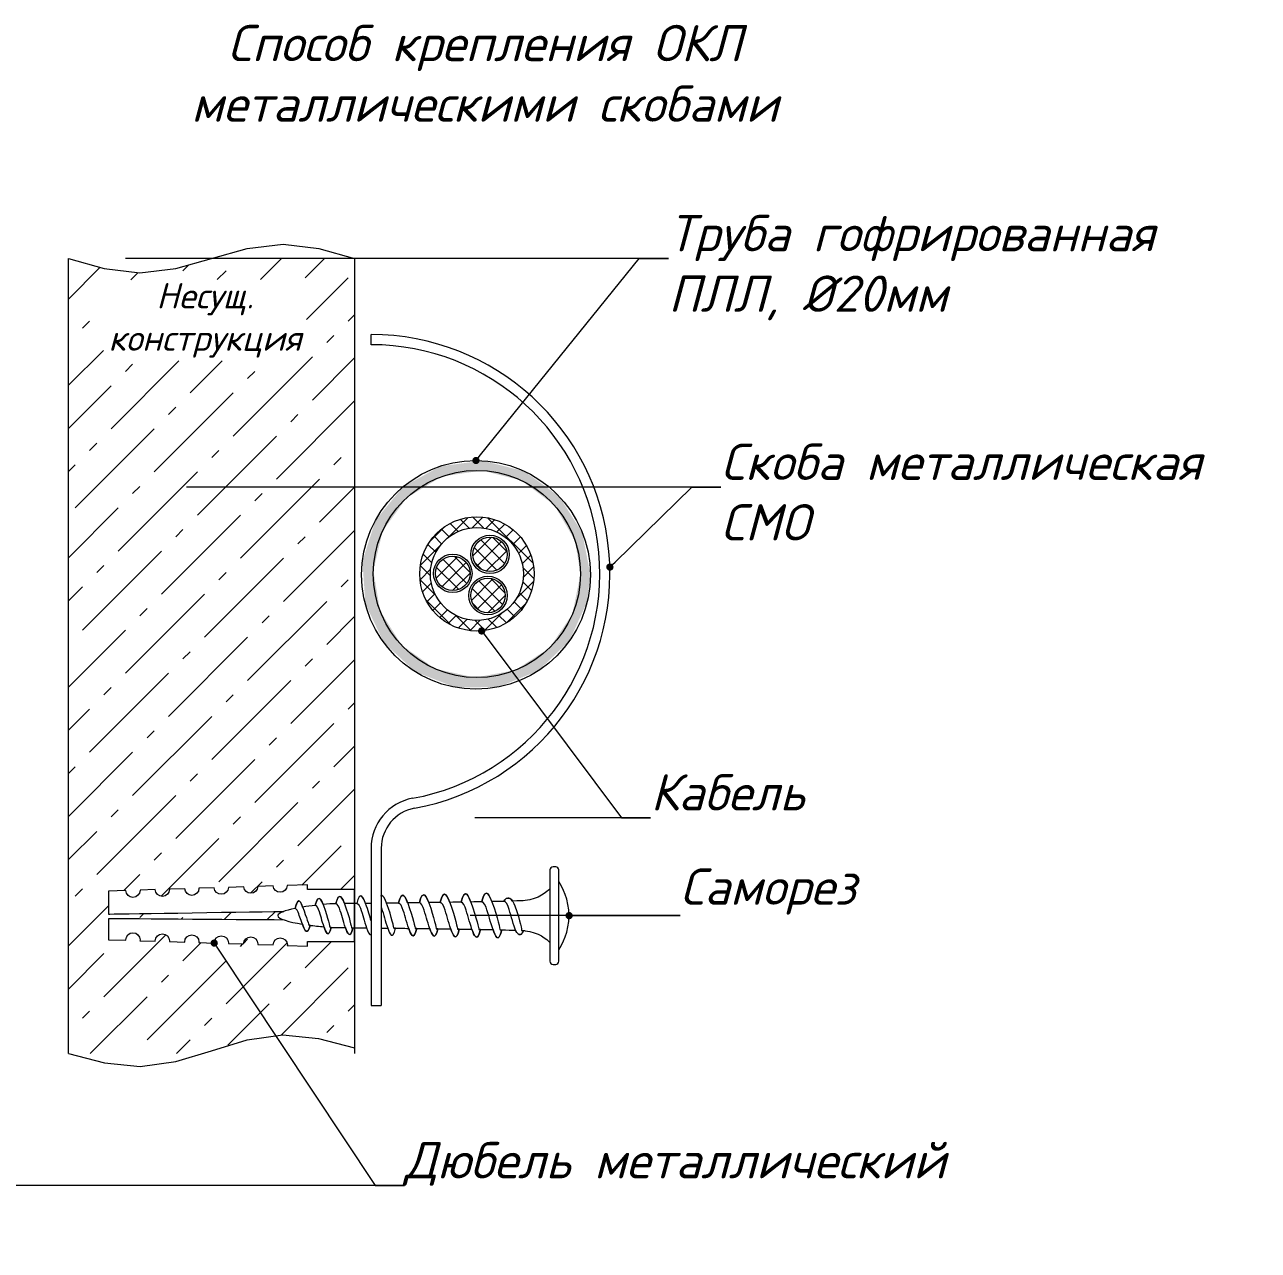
# Model space of a CAD drawing. Header units: millimetres. Extents: x -352922 to 707789, y -273589 to 355472.
# Drawn here: x 543421 to 551916, y -159893 to -151452 of the extents above; entities that cross this region are included whole.
import ezdxf
from ezdxf import colors
from ezdxf.entities.mleader import LeaderData, LeaderLine
from ezdxf.math import Vec2, Vec3

# ---------------------------------------------------------------- set-up
doc = ezdxf.new("R2010")
doc.units = ezdxf.units.MM
doc.header["$LTSCALE"] = 0.5
doc.layers.get('0').update_dxf_attribs({"lineweight": 18})
doc.styles.add('ISOCPEUR', font='isocpeui.ttf', dxfattribs={"height": 250})

# ---------------------------------------------------------------- blocks, each defined once
blk = doc.blocks.new('_Dot')
at = {"color": 0, "linetype": 'ByBlock', "lineweight": -2}
blk.add_line((-0.5, 0), (-1, 0), dxfattribs=at)
at = {"color": 0, "linetype": 'ByBlock', "const_width": 0.5}
blk.add_lwpolyline([(-0.25, 0, 1), (0.25, 0, 1)], format="xyb", close=True, dxfattribs=at)

msp = doc.modelspace()

# ---------------------------------------------------------------- hatches: boundary and pattern name
at = {"transparency": 33554687}
h = msp.add_hatch(color=256, dxfattribs=at)
h.paths.add_polyline_path([(547316.58191, -155241.27323), (547261.07969, -154950.86747), (547102.39651, -154701.39674), (546862.90003, -154528.02592), (546576.34921, -154455.19304), (546283.13569, -154493.16447), (546024.59026, -154636.58784), (545837.15698, -154865.24646), (545747.25607, -155146.90907), (545767.55978, -155441.87306), (545895.20615, -155708.5609), (546112.2024, -155909.38079), (546387.96116, -156016.02556), (546683.61202, -156013.46277), (546957.48062, -155902.05367), (547170.96299, -155697.50226), (547293.96707, -155428.64171)])
h.paths.add_polyline_path([(547248.63131, -155235.08846), (547193.18082, -155510.83849), (547035.44978, -155743.71991), (546799.95936, -155897.52854), (546523.31932, -155948.35301), (546248.53665, -155888.29205), (546018.32956, -155726.68286), (545868.48648, -155488.64948), (545822.30228, -155211.19704), (545886.95686, -154937.45881), (546052.39888, -154709.99063), (546292.90843, -154564.15513), (546571.09544, -154522.62416), (546843.71246, -154591.85422), (547068.37792, -154761.08266), (547210.16493, -155004.00092)])

# ---------------------------------------------------------------- linework, layer by layer
at = {"color": 7, "lineweight": 18, "transparency": 33554687}
for p, q in [((544707.83497, -153062.52101), (544954.15198, -152992.85204)), ((544954.15198, -152992.85204), (545200.46898, -152963.9942)), ((545200.46898, -152963.9942), (545446.78598, -152992.85204)), ((545446.78598, -152992.85204), (545693.10299, -153062.52101)), ((543722.56696, -153062.52101), (543968.88396, -153132.18997)), ((544461.51797, -153132.18997), (544707.83497, -153062.52101)), ((543968.88396, -153132.18997), (544215.20097, -153161.04781)), ((544215.20097, -153161.04781), (544461.51797, -153132.18997)), ((544952.80139, -158443.26726), (545198.55896, -158409.63437)), ((545198.55896, -158409.63437), (545445.43539, -158433.71715)), ((544462.86856, -158592.15531), (544707.83497, -158517.71128)), ((544707.83497, -158517.71128), (544952.80139, -158443.26726)), ((545445.43539, -158433.71715), (545693.10299, -158498.61106)), ((543722.56696, -158536.81151), (543970.23455, -158601.70542)), ((543970.23455, -158601.70542), (544217.11099, -158625.7882)), ((544217.11099, -158625.7882), (544462.86856, -158592.15531))]:
    msp.add_line(p, q, dxfattribs=at)
at = {"transparency": 33554687}
for p, q in [((543722.56696, -158536.81151), (543722.56696, -153062.52101)), ((545044.25975, -153207.75734), (545189.49608, -153062.52101)), ((545352.76263, -153196.23931), (545486.48093, -153062.52101)), ((545693.10299, -153062.52101), (545693.10299, -158536.81151)), ((543722.56696, -153341.51074), (543938.86499, -153125.21271)), ((544152.66476, -153208.39778), (544200.1285, -153160.93405)), ((544511.30556, -153146.74183), (544547.25397, -153110.79342)), ((544747.2749, -153207.75734), (544808.29041, -153146.74183)), ((545362.94244, -153483.04435), (545649.74748, -153196.23931)), ((543818.34091, -153542.72163), (543867.83839, -153493.22416)), ((545649.74748, -153493.22416), (545693.10299, -153449.86865)), ((545806.62727, -153656.07671), (545806.62727, -153586.07671)), ((545501.25505, -153641.71658), (545550.75253, -153592.21911)), ((543722.56696, -153935.48043), (543962.94524, -153695.10216)), ((544857.78788, -154285.18375), (545402.2601, -153740.71153)), ((545402.2601, -154037.69638), (545693.10299, -153746.85349)), ((544016.33081, -154235.68628), (544483.62092, -153768.39617)), ((544115.32576, -153839.70648), (544164.82324, -153790.20901)), ((544560.80303, -153988.1989), (544780.60577, -153768.39617)), ((544956.78283, -153889.20395), (545006.2803, -153839.70648)), ((543722.56696, -154232.46528), (544016.33081, -153938.70143)), ((544313.31566, -154532.67113), (544857.78788, -153988.1989)), ((544412.31061, -154136.69133), (544461.80808, -154087.19385)), ((545154.77273, -154582.1686), (545693.10299, -154043.83834)), ((545253.76768, -154186.1888), (545303.26515, -154136.69133)), ((543768.84344, -154780.1585), (544313.31566, -154235.68628)), ((543867.83839, -154384.1787), (543917.33586, -154334.68123)), ((544610.30051, -154829.65597), (545154.77273, -154285.18375)), ((544709.29546, -154433.67618), (544758.79293, -154384.1787)), ((545550.75253, -154483.17365), (545600.25, -154433.67618)), ((543722.56696, -154529.45013), (543768.84344, -154483.17365)), ((544065.82829, -155077.14335), (544610.30051, -154532.67113)), ((544907.28536, -155126.64082), (545451.75758, -154582.1686)), ((544164.82324, -154681.16355), (544214.32071, -154631.66608)), ((545006.2803, -154730.66102), (545055.77778, -154681.16355)), ((545451.75758, -154879.15345), (545693.10299, -154637.80804)), ((543722.56696, -155123.41983), (544065.82829, -154780.1585)), ((544362.81313, -155374.1282), (544907.28536, -154829.65597)), ((546336.62078, -154984.23974), (546474.86102, -154845.9995)), ((546482.11115, -154919.55753), (546420.87483, -154858.3212)), ((546503.12567, -154916.7298), (546576.36617, -154843.4893)), ((546579.76996, -154918.22138), (546504.12079, -154842.57222)), ((546597.60735, -154921.24307), (546657.921, -154860.92942)), ((546922.08741, -155161.54389), (546608.81127, -154848.26775)), ((544461.80808, -154978.1484), (544511.30556, -154928.65092)), ((545204.2702, -155423.62567), (545693.10299, -154934.79289)), ((546212.96648, -155008.89909), (546309.07734, -154912.78823)), ((546343.50349, -154978.93977), (546290.90355, -154926.33983)), ((546405.96083, -154942.40215), (546350.78734, -154887.22867)), ((546672.03254, -154945.81283), (546726.78918, -154891.05619)), ((546733.17944, -154983.66088), (546785.64385, -154931.19646)), ((545303.26515, -155027.64587), (545352.76263, -154978.1484)), ((546252.29302, -155085.7192), (546198.17391, -155031.60009)), ((546292.36678, -155026.79801), (546240.07696, -154974.50818)), ((546507.09497, -155110.7504), (546635.82116, -154982.0242)), ((546537.12934, -155179.71098), (546704.78174, -155012.05857)), ((546725.90524, -155163.35162), (546562.26135, -154999.70773)), ((546742.46353, -155080.91496), (546644.69801, -154983.14944)), ((546783.11902, -155032.71625), (546835.49986, -154980.33541)), ((543818.34091, -155621.61557), (544362.81313, -155077.14335)), ((546146.17775, -155174.68277), (546284.41799, -155036.44253)), ((546224.88708, -155157.3082), (546165.99683, -155098.41796)), ((546255.10489, -155263.74553), (546402.24335, -155116.60706)), ((546487.78265, -155222.21388), (546377.81563, -155112.24686)), ((546672.68919, -155209.13052), (546516.48244, -155052.92377)), ((546599.66421, -155216.17106), (546741.24183, -155074.59344)), ((546821.9206, -155092.90961), (546876.39319, -155038.43703)), ((546847.71937, -155166.10579), (546907.40163, -155106.42354)), ((543917.33586, -155225.63577), (543966.83334, -155176.1383)), ((544659.79798, -155671.11304), (545204.2702, -155126.64082)), ((546143.66755, -155276.18792), (546216.90804, -155202.94742)), ((546215.5087, -155246.92477), (546145.79381, -155177.20988)), ((546409.97878, -155342.39991), (546257.6296, -155190.05072)), ((546294.62166, -155323.22371), (546461.72153, -155156.12384)), ((546466.14415, -155299.57033), (546300.45918, -155133.88535)), ((546569.69411, -155205.13039), (546520.48257, -155155.91885)), ((546927.78294, -155266.23437), (546852.13377, -155190.5852)), ((546854.3913, -155258.42882), (546926.04182, -155186.7783)), ((544758.79293, -155275.13325), (544808.29041, -155225.63577)), ((545600.25, -155324.63072), (545649.74748, -155275.13325)), ((546250.39577, -155380.8068), (546143.42816, -155273.83918)), ((546367.26417, -155349.57614), (546488.07397, -155228.76635)), ((546497.63404, -155417.19618), (546645.26673, -155269.56349)), ((546711.93565, -155446.36688), (546548.3276, -155282.75883)), ((546728.47407, -155363.91035), (546630.78413, -155266.22041)), ((546805.70509, -155406.10998), (546925.69586, -155286.11921)), ((546912.03395, -155349.48033), (546850.79763, -155288.24401)), ((543722.56696, -155420.40468), (543818.34091, -155324.63072)), ((544115.32576, -155918.60042), (544659.79798, -155374.1282)), ((546161.10766, -155357.74275), (546221.42132, -155297.4291)), ((546191.23443, -155426.61094), (546245.99108, -155371.85429)), ((546658.72363, -155492.1498), (546502.54468, -155335.97085)), ((546537.56961, -155476.25556), (546704.3261, -155309.49906)), ((546883.12649, -155419.56781), (546827.953, -155364.39433)), ((544956.78283, -155968.09789), (545501.25505, -155423.62567)), ((546356.52498, -155585.93096), (546184.4242, -155413.83017)), ((546231.37471, -155485.46561), (546283.83912, -155433.0012)), ((546555.71378, -155488.1349), (546506.55958, -155438.9807)), ((546610.82141, -155501.9987), (546730.06925, -155382.75086)), ((546738.43693, -155572.37309), (546872.55133, -155438.25868)), ((546844.01533, -155479.4516), (546791.41539, -155426.85167)), ((544214.32071, -155522.62062), (544263.81818, -155473.12314)), ((545055.77778, -155572.11809), (545105.27525, -155522.62062)), ((545501.25505, -155720.61052), (545693.10299, -155528.76258)), ((546280.51365, -155535.32161), (546332.89449, -155482.94077)), ((546338.61527, -155576.21494), (546393.08786, -155521.74235)), ((546496.51598, -155626.927), (546389.54836, -155519.95938)), ((546586.29745, -155625.51761), (546706.28822, -155505.52684)), ((546738.75507, -155572.18124), (546684.63596, -155518.06214)), ((546795.84697, -155530.2782), (546743.55715, -155477.98837)), ((543722.56696, -156014.37437), (544115.32576, -155621.61557)), ((546406.60179, -155607.22338), (546466.28404, -155547.54113)), ((546486.95654, -155625.86357), (546558.60706, -155554.21305)), ((546593.14527, -155624.56135), (546523.43039, -155554.84646)), ((546671.9372, -155604.35833), (546613.04696, -155545.46808)), ((544412.31061, -156215.58526), (544956.78283, -155671.11304)), ((544511.30556, -155819.60547), (544560.80303, -155770.10799)), ((545253.76768, -156265.08274), (545693.10299, -155825.74743)), ((545352.76263, -155869.10294), (545402.2601, -155819.60547)), ((543867.83839, -156463.07264), (544412.31061, -155918.60042)), ((544709.29546, -156512.57011), (545253.76768, -155968.09789)), ((543966.83334, -156067.09284), (544016.33081, -156017.59537)), ((544808.29041, -156116.59032), (544857.78788, -156067.09284)), ((545649.74748, -156166.08779), (545693.10299, -156122.73228)), ((543722.56696, -156311.35922), (543867.83839, -156166.08779)), ((544164.82324, -156760.05749), (544709.29546, -156215.58526)), ((545006.2803, -156809.55496), (545550.75253, -156265.08274)), ((544263.81818, -156364.07769), (544313.31566, -156314.58021)), ((545105.27525, -156413.57516), (545154.77273, -156364.07769)), ((543722.56696, -156905.32892), (544164.82324, -156463.07264)), ((545550.75253, -156562.06759), (545693.10299, -156419.71713)), ((543722.56696, -156608.34407), (543768.84344, -156562.06759)), ((544461.80808, -157057.04233), (545006.2803, -156512.57011)), ((544560.80303, -156661.06254), (544610.30051, -156611.56506)), ((545303.26515, -157106.53981), (545693.10299, -156716.70198)), ((545402.2601, -156710.56001), (545451.75758, -156661.06254)), ((543917.33586, -157304.52971), (544461.80808, -156760.05749)), ((544758.79293, -157354.02718), (545303.26515, -156809.55496)), ((544016.33081, -156908.54991), (544065.82829, -156859.05244)), ((544857.78788, -156958.04739), (544907.28536, -156908.54991)), ((543722.56696, -157202.31376), (543917.33586, -157007.54486)), ((544361.31179, -157454.52348), (544758.79293, -157057.04233)), ((544313.31566, -157205.53476), (544362.81313, -157156.03728)), ((545329.22751, -157377.5623), (545600.25, -157106.53981)), ((545806.62727, -157123.99113), (545806.62727, -158206.07671)), ((545876.62727, -157123.99113), (545876.62727, -157673.24302)), ((545154.77273, -157255.03223), (545204.2702, -157205.53476)), ((544103.50368, -157415.34674), (544214.32071, -157304.52971)), ((545600.25, -157403.52466), (545693.10299, -157310.67167)), ((543768.84344, -157453.02213), (543818.34091, -157403.52466)), ((544975.90803, -157433.89693), (545055.77778, -157354.02718)), ((543722.56696, -157796.28346), (543998.70224, -157520.14818)), ((544214.32071, -157601.51456), (544242.56348, -157573.27178)), ((544794.73983, -157615.06513), (544845.79106, -157564.01391)), ((545089.46262, -157617.32719), (545147.40484, -157559.38497)), ((544500.01705, -157612.80307), (544511.30556, -157601.51456)), ((543966.83334, -158145.98678), (544393.67654, -157719.14357)), ((544929.56221, -157777.2276), (544956.78283, -157750.00698)), ((545876.62727, -157673.24302), (545876.62727, -158206.07671)), ((544511.30556, -157898.4994), (544635.98507, -157773.81989)), ((544808.29041, -158195.48425), (545227.87469, -157775.89997)), ((544907.28536, -157799.50445), (544923.84852, -157782.9413)), ((545352.76263, -157947.99688), (545534.98138, -157765.77813)), ((543722.56696, -158093.26831), (543966.83334, -157849.00193)), ((544263.81818, -158442.97163), (544808.29041, -157898.4994)), ((544362.81313, -158046.99183), (544412.31061, -157997.49435)), ((545187.84476, -158409.8996), (545649.74748, -157947.99688)), ((545204.2702, -158096.4893), (545253.76768, -158046.99183)), ((543872.99346, -158536.81151), (544263.81818, -158145.98678)), ((543818.34091, -158294.4792), (543867.83839, -158244.98173)), ((544819.8901, -158480.8694), (545105.27525, -158195.48425)), ((545649.74748, -158244.98173), (545693.10299, -158201.62622)), ((545806.62727, -158206.07671), (545876.62727, -158206.07671)), ((544659.79798, -158343.97668), (544709.29546, -158294.4792)), ((545501.25505, -158393.47415), (545550.75253, -158343.97668)), ((544466.96315, -158536.81151), (544560.80303, -158442.97163))]:
    msp.add_line(p, q, dxfattribs=at)
at = {"transparency": 33554687, "const_width": 0.07}
msp.add_lwpolyline([(545362.94244, -153768.39617), (543962.94524, -153768.39617), (543962.94524, -153208.39778), (545362.94244, -153208.39778)], close=True, dxfattribs=at)
at = {"transparency": 33554687}
for centre, radius in [((546529.08191, -155241.27323), 787.5), ((546535.2667, -155235.08846), 713.36461), ((546535.2667, -155235.08846), 393.75), ((546535.2667, -155235.08846), 319.977), ((546625.36458, -155100.29996), 132.47325), ((546625.34187, -155100.2711), 118.71034), ((546369.41133, -155230.87533), 132.47325), ((546369.26367, -155230.76584), 118.82713), ((546611.38645, -155383.31171), 132.47325), ((546611.38251, -155383.31197), 118.68806)]:
    msp.add_circle(centre, radius, dxfattribs=at)
for centre, radius, start, end in [((545806.62727, -155231.07671), 1645, 280.475681714, 90), ((545806.62727, -155231.07671), 1575, 280.475681714, 90), ((546156.62727, -157123.99113), 350, 100.475681714, 180), ((546156.62727, -157123.99113), 280, 100.475681714, 180)]:
    msp.add_arc(centre, radius, start, end, dxfattribs=at)
for points, knots in [([(545876.62727, -157673.24302), (545890.98832, -157673.40556), (545905.68703, -157673.57485), (545920.68262, -157673.75088), (545920.74562, -157673.94776), (545920.80862, -157674.15251), (545920.8795, -157674.34938), (545932.61325, -157708.23551), (545954.06475, -157765.63638), (545974.44525, -157674.58563), (545974.44525, -157674.58563), (545963.76675, -157674.36513), (545963.76675, -157674.36513), (545963.751, -157674.29426), (545963.74312, -157674.23913), (545996.78662, -157674.63288), (546030.94837, -157675.04238), (546065.78737, -157675.46763), (546065.874, -157675.70388), (546065.937, -157675.91651), (546066.01575, -157676.14488), (546077.98575, -157710.70826), (546099.87825, -157769.27463), (546120.66825, -157676.37326), (546120.66825, -157676.37326), (546109.76925, -157676.16063), (546109.76925, -157676.16063), (546109.7535, -157676.08188), (546109.74562, -157676.02676), (546143.15925, -157676.44413), (546177.02175, -157676.88513), (546210.94725, -157677.34188), (546211.01812, -157677.55451), (546211.07325, -157677.75138), (546211.152, -157677.95613), (546223.35825, -157713.23613), (546245.69962, -157772.98376), (546266.91487, -157678.19238), (546266.91487, -157678.19238), (546255.79537, -157677.97976), (546255.79537, -157677.97976), (546255.7875, -157677.95613), (546255.7875, -157677.94826), (546289.42162, -157678.41288), (546322.95337, -157678.90113), (546356.02837, -157679.39726), (546356.13075, -157679.68863), (546356.22525, -157679.98001), (546356.32762, -157680.27138), (546368.841, -157716.43338), (546391.74937, -157777.68513), (546413.49225, -157680.50763), (546413.49225, -157680.50763), (546402.08925, -157680.29501), (546402.08925, -157680.29501), (546402.0735, -157680.20838), (546402.05775, -157680.09026), (546435.92025, -157680.61788), (546469.09762, -157681.16126), (546501.18825, -157681.70463), (546501.30637, -157682.02751), (546501.393, -157682.33463), (546501.51112, -157682.64963), (546514.3395, -157719.70938), (546537.82275, -157782.52826), (546560.12475, -157682.87801), (546560.12475, -157682.87801), (546548.43825, -157682.66538), (546548.43825, -157682.66538), (546548.4225, -157682.57876), (546548.41462, -157682.53938), (546582.89925, -157683.16151), (546615.76162, -157683.79151), (546646.45837, -157684.44513), (546646.545, -157684.68926), (546646.61587, -157684.92551), (546646.71037, -157685.17751), (546659.86162, -157723.16651), (546683.91187, -157787.49738), (546706.773, -157685.79963), (546743.38387, -157686.67376), (546775.39575, -157687.56363), (546801.4935, -157688.46138), (546813.5265, -157715.74826), (546839.93137, -157738.52276), (546855.53962, -157690.84751), (546860.67412, -157691.15463), (546864.98175, -157691.47751), (546868.31287, -157691.80038), (546958.96987, -157700.42351), (547017.85125, -157752.43001), (547038.14512, -157773.34601), (547038.14512, -157773.34601), (547038.14512, -157902.23613), (547038.14512, -157902.23613), (547038.14512, -157914.07226), (547047.74475, -157923.67976), (547059.58875, -157923.67976), (547059.58875, -157923.67976), (547077.89812, -157923.67976), (547077.89812, -157923.67976), (547089.74212, -157923.67976), (547099.34175, -157914.07226), (547099.34175, -157902.23613), (547099.34175, -157902.23613), (547099.34175, -157823.65938), (547099.34175, -157823.65938), (547121.55712, -157787.77301), (547170.3585, -157696.58838), (547170.3585, -157587.85038), (547170.3585, -157479.10451), (547121.55712, -157387.91201), (547099.34175, -157352.04138), (547099.34175, -157352.04138), (547099.34175, -157273.44888), (547099.34175, -157273.44888), (547099.34175, -157261.61276), (547089.74212, -157252.00526), (547077.89812, -157252.00526), (547077.89812, -157252.00526), (547059.58875, -157252.00526), (547059.58875, -157252.00526), (547047.74475, -157252.00526), (547038.14512, -157261.61276), (547038.14512, -157273.44888), (547038.14512, -157273.44888), (547038.14512, -157402.33901), (547038.14512, -157402.33901), (547017.85125, -157423.25501), (546958.96987, -157475.26938), (546868.31287, -157483.89251), (546854.24025, -157485.23126), (546823.575, -157486.57001), (546780.672, -157487.90088), (546768.96975, -157469.47338), (546758.07075, -157466.04776), (546748.56562, -157466.72501), (546729.4845, -157468.09526), (546722.0505, -157488.89313), (546722.0505, -157488.89313), (546722.84587, -157488.98763), (546724.16887, -157489.46801), (546698.016, -157490.11376), (546669.20925, -157490.77526), (546638.29987, -157491.41313), (546621.23475, -157445.91138), (546613.9425, -157435.74476), (546601.16137, -157432.61051), (546582.58425, -157428.05876), (546569.89762, -157492.26363), (546569.89762, -157492.26363), (546570.567, -157492.35026), (546571.701, -157492.72038), (546546.501, -157493.18501), (546520.33237, -157493.64963), (546493.43137, -157494.11426), (546476.72062, -157449.54963), (546469.61737, -157439.61926), (546457.1355, -157436.54801), (546439.03087, -157432.11438), (546426.66712, -157494.67338), (546426.66712, -157494.67338), (546427.38375, -157494.76001), (546428.57287, -157495.16951), (546402.28612, -157495.58688), (546375.51112, -157496.00426), (546348.44475, -157496.40588), (546332.15925, -157452.92013), (546325.22137, -157443.24176), (546313.04662, -157440.24926), (546295.383, -157435.91801), (546283.33425, -157496.94138), (546283.33425, -157496.94138), (546283.90912, -157496.99651), (546284.90925, -157497.32726), (546257.8035, -157497.70526), (546230.57962, -157498.07538), (546203.403, -157498.44551), (546187.56637, -157456.21188), (546180.79387, -157446.75401), (546168.93412, -157443.84026), (546151.70362, -157439.61926), (546139.95412, -157499.13851), (546139.95412, -157499.13851), (546140.19825, -157499.16213), (546140.655, -157499.27238), (546112.95862, -157499.62676), (546085.4985, -157499.97326), (546058.46362, -157500.30401), (546042.90262, -157458.81063), (546036.27187, -157449.54176), (546024.63262, -157446.68313), (546007.7565, -157442.54088), (545996.23537, -157500.87101), (545996.23537, -157500.87101), (545996.55037, -157500.91038), (545997.07012, -157501.04426), (545968.42087, -157501.39076), (545940.46462, -157501.71363), (545913.49275, -157502.02076), (545898.231, -157461.35426), (545891.73412, -157452.25863), (545880.33112, -157449.46301), (545879.06477, -157449.15274), (545877.82926, -157449.20073), (545876.62727, -157449.55396)], [0.62817021652, 0.62817021652, 0.62817021652, 0.62817021652, 0.6320754717, 0.6320754717, 0.6320754717, 0.64150943396, 0.64150943396, 0.64150943396, 0.65094339623, 0.65094339623, 0.65094339623, 0.66037735849, 0.66037735849, 0.66981132075, 0.66981132075, 0.66981132075, 0.67924528302, 0.67924528302, 0.67924528302, 0.68867924528, 0.68867924528, 0.68867924528, 0.69811320755, 0.69811320755, 0.69811320755, 0.70754716981, 0.70754716981, 0.71698113208, 0.71698113208, 0.71698113208, 0.72641509434, 0.72641509434, 0.72641509434, 0.7358490566, 0.7358490566, 0.7358490566, 0.74528301887, 0.74528301887, 0.74528301887, 0.75471698113, 0.75471698113, 0.7641509434, 0.7641509434, 0.7641509434, 0.77358490566, 0.77358490566, 0.77358490566, 0.78301886792, 0.78301886792, 0.78301886792, 0.79245283019, 0.79245283019, 0.79245283019, 0.80188679245, 0.80188679245, 0.81132075472, 0.81132075472, 0.81132075472, 0.82075471698, 0.82075471698, 0.82075471698, 0.83018867925, 0.83018867925, 0.83018867925, 0.83962264151, 0.83962264151, 0.83962264151, 0.84905660377, 0.84905660377, 0.85849056604, 0.85849056604, 0.85849056604, 0.8679245283, 0.8679245283, 0.8679245283, 0.87735849057, 0.87735849057, 0.87735849057, 0.88679245283, 0.88679245283, 0.88679245283, 0.89622641509, 0.89622641509, 0.89622641509, 0.90566037736, 0.90566037736, 0.90566037736, 0.91509433962, 0.91509433962, 0.91509433962, 0.92452830189, 0.92452830189, 0.92452830189, 0.93396226415, 0.93396226415, 0.93396226415, 0.94339622642, 0.94339622642, 0.94339622642, 0.95283018868, 0.95283018868, 0.95283018868, 0.96226415094, 0.96226415094, 0.96226415094, 0.97169811321, 0.97169811321, 0.97169811321, 0.98113207547, 0.98113207547, 0.98113207547, 1, 1, 1, 1.00943396226, 1.00943396226, 1.00943396226, 1.01886792453, 1.01886792453, 1.01886792453, 1.02830188679, 1.02830188679, 1.02830188679, 1.03773584906, 1.03773584906, 1.03773584906, 1.04716981132, 1.04716981132, 1.04716981132, 1.05660377358, 1.05660377358, 1.05660377358, 1.06603773585, 1.06603773585, 1.06603773585, 1.07547169811, 1.07547169811, 1.07547169811, 1.08490566038, 1.08490566038, 1.09433962264, 1.09433962264, 1.09433962264, 1.10377358491, 1.10377358491, 1.10377358491, 1.11320754717, 1.11320754717, 1.11320754717, 1.12264150943, 1.12264150943, 1.1320754717, 1.1320754717, 1.1320754717, 1.14150943396, 1.14150943396, 1.14150943396, 1.15094339623, 1.15094339623, 1.15094339623, 1.16037735849, 1.16037735849, 1.16981132075, 1.16981132075, 1.16981132075, 1.17924528302, 1.17924528302, 1.17924528302, 1.18867924528, 1.18867924528, 1.18867924528, 1.19811320755, 1.19811320755, 1.20754716981, 1.20754716981, 1.20754716981, 1.21698113208, 1.21698113208, 1.21698113208, 1.22641509434, 1.22641509434, 1.22641509434, 1.2358490566, 1.2358490566, 1.24528301887, 1.24528301887, 1.24528301887, 1.25471698113, 1.25471698113, 1.25471698113, 1.2641509434, 1.2641509434, 1.2641509434, 1.27358490566, 1.27358490566, 1.28301886792, 1.28301886792, 1.28301886792, 1.29245283019, 1.29245283019, 1.29245283019, 1.30188679245, 1.30188679245, 1.30188679245, 1.30260850566, 1.30260850566, 1.30260850566, 1.30260850566]), ([(547099.34175, -157902.23613), (547099.34175, -157914.07226), (547089.74212, -157923.67976), (547077.89812, -157923.67976), (547077.89812, -157923.67976), (547059.58875, -157923.67976), (547059.58875, -157923.67976), (547047.74475, -157923.67976), (547038.14512, -157914.07226), (547038.14512, -157902.23613), (547038.14512, -157902.23613), (547038.14512, -157273.44888), (547038.14512, -157273.44888), (547038.14512, -157261.61276), (547047.74475, -157252.00526), (547059.58875, -157252.00526), (547059.58875, -157252.00526), (547077.89812, -157252.00526), (547077.89812, -157252.00526), (547089.74212, -157252.00526), (547099.34175, -157261.61276), (547099.34175, -157273.44888), (547099.34175, -157273.44888), (547099.34175, -157902.23613), (547099.34175, -157902.23613)], [0, 0, 0, 0, 0.1111111111, 0.1111111111, 0.1111111111, 0.2222222222, 0.2222222222, 0.2222222222, 0.3333333333, 0.3333333333, 0.3333333333, 0.4444444444, 0.4444444444, 0.4444444444, 0.5555555556, 0.5555555556, 0.5555555556, 0.6666666667, 0.6666666667, 0.6666666667, 0.7777777778, 0.7777777778, 0.7777777778, 1, 1, 1, 1]), ([(545209.21334, -157618.2463), (544874.02549, -157615.67367), (543998.70224, -157608.95538), (543998.70224, -157608.95538), (543998.70224, -157753.62701), (543998.70224, -157753.62701), (544118.11874, -157757.40701), (544118.11874, -157757.40701), (544118.07149, -157756.50926), (544117.85099, -157755.65088), (544117.85099, -157754.73738), (544117.85099, -157727.69463), (544139.77499, -157705.77063), (544166.81774, -157705.77063), (544193.86836, -157705.77063), (544215.79236, -157727.69463), (544215.79236, -157754.73738), (544215.79236, -157756.70613), (544215.43799, -157758.58038), (544215.20961, -157760.48613), (544215.20961, -157760.48613), (544320.89211, -157763.83301), (544320.89211, -157763.83301), (544320.86061, -157763.15576), (544320.68736, -157762.51788), (544320.68736, -157761.83276), (544320.68736, -157734.79001), (544342.61924, -157712.85813), (544396.70474, -157712.85813), (544418.62874, -157734.79001), (544418.62874, -157761.83276), (544418.62874, -157763.57313), (544418.29799, -157765.21901), (544418.11686, -157766.92001), (544418.11686, -157766.92001), (544523.66549, -157770.25901), (544523.66549, -157770.25901), (544523.64974, -157769.81013), (544523.53161, -157769.38488), (544523.53161, -157768.92813), (544523.53161, -157741.87751), (544545.45561, -157719.95351), (544572.50624, -157719.95351), (544599.54899, -157719.95351), (544621.47299, -157741.87751), (544621.47299, -157768.92813), (544621.47299, -157770.44013), (544621.16586, -157771.86551), (544621.02411, -157773.34601), (544621.02411, -157773.34601), (544726.43886, -157776.68501), (544726.43886, -157776.68501), (544726.43886, -157776.45663), (544726.36799, -157776.25188), (544726.36799, -157776.02351), (544726.36799, -157748.97288), (544748.29986, -157727.04888), (544802.38536, -157727.04888), (544824.30936, -157748.97288), (544824.30936, -157776.02351), (544824.30936, -157777.30713), (544824.03374, -157778.51201), (544823.93136, -157779.77988), (544823.93136, -157779.77988), (544929.21224, -157783.11101), (544929.21224, -157783.11101), (544929.21224, -157756.06826), (544951.14411, -157734.14426), (545005.22961, -157734.14426), (545027.15361, -157756.06826), (545027.15361, -157783.11888), (545027.15361, -157784.17413), (545026.90949, -157785.15851), (545026.84649, -157786.20588), (545026.84649, -157786.20588), (545132.11949, -157789.53701), (545132.11949, -157789.53701), (545132.48961, -157762.80926), (545154.20886, -157741.23963), (545181.02324, -157741.23963), (545208.07386, -157741.23963), (545229.99786, -157763.16363), (545229.99786, -157790.20638), (545229.99786, -157791.04113), (545229.79311, -157791.81288), (545229.75374, -157792.63188), (545229.75374, -157792.63188), (545369.29874, -157797.05763), (545369.29874, -157797.05763), (545369.29874, -157765.77813), (545369.29874, -157765.77813), (545693.10299, -157765.77813), (545693.10299, -157765.77813), (545693.10299, -157407.60738), (545693.10299, -157407.60738), (545369.29874, -157407.60738), (545369.29874, -157407.60738), (545369.29874, -157376.32788), (545369.29874, -157376.32788), (545229.72224, -157380.62763), (545229.72224, -157380.62763), (545228.27324, -157406.37101), (545207.12886, -157426.85388), (545181.02324, -157426.85388), (545155.94924, -157426.85388), (545135.50574, -157407.93026), (545132.63136, -157383.62013), (545132.63136, -157383.62013), (545026.96461, -157386.88038), (545026.96461, -157386.88038), (545025.94086, -157413.02538), (545004.57599, -157433.94926), (544978.18686, -157433.94926), (544952.82149, -157433.94926), (544932.19686, -157414.58463), (544929.70836, -157389.88076), (544929.70836, -157389.88076), (544824.20699, -157393.13313), (544824.20699, -157393.13313), (544823.63211, -157419.67188), (544802.02311, -157441.04463), (544775.34261, -157441.04463), (544749.68586, -157441.04463), (544728.88011, -157421.24688), (544726.78536, -157396.13351), (544726.78536, -157396.13351), (544621.44936, -157399.37801), (544621.44936, -157399.37801), (544621.33124, -157426.32626), (544599.47024, -157448.14001), (544572.50624, -157448.14001), (544546.55811, -157448.14001), (544525.54761, -157427.90913), (544523.85449, -157402.39413), (544523.85449, -157402.39413), (544418.56574, -157405.63863), (544418.56574, -157405.63863), (544418.57361, -157405.85126), (544418.62874, -157406.04813), (544418.62874, -157406.26076), (544418.62874, -157433.31138), (544396.70474, -157455.23538), (544369.66199, -157455.23538), (544343.43036, -157455.23538), (544322.19936, -157434.55563), (544320.93149, -157408.64688), (544320.93149, -157408.64688), (544215.64274, -157411.89138), (544215.64274, -157411.89138), (544215.65849, -157412.38751), (544215.79236, -157412.85213), (544215.79236, -157413.35613), (544215.79236, -157440.39888), (544193.86836, -157462.33076), (544166.81774, -157462.33076), (544140.30261, -157462.33076), (544118.84324, -157441.21788), (544118.00849, -157414.89963), (544118.00849, -157414.89963), (543998.70224, -157418.57726), (543998.70224, -157418.57726), (543998.70224, -157577.01438), (543998.70224, -157577.01438), (544869.02002, -157563.65741), (545206.19702, -157558.48267)], [0.47083008354, 0.47083008354, 0.47083008354, 0.47083008354, 0.48387096774, 0.48387096774, 0.5, 0.5, 0.51612903226, 0.51612903226, 0.51612903226, 0.53225806452, 0.53225806452, 0.53225806452, 0.54838709677, 0.54838709677, 0.54838709677, 0.56451612903, 0.56451612903, 0.56451612903, 0.58064516129, 0.58064516129, 0.58064516129, 0.59677419355, 0.59677419355, 0.59677419355, 0.61290322581, 0.61290322581, 0.61290322581, 0.62903225806, 0.62903225806, 0.64516129032, 0.64516129032, 0.64516129032, 0.66129032258, 0.66129032258, 0.66129032258, 0.67741935484, 0.67741935484, 0.67741935484, 0.6935483871, 0.6935483871, 0.6935483871, 0.70967741935, 0.70967741935, 0.70967741935, 0.72580645161, 0.72580645161, 0.72580645161, 0.74193548387, 0.74193548387, 0.74193548387, 0.75806451613, 0.75806451613, 0.75806451613, 0.77419354839, 0.77419354839, 0.77419354839, 0.79032258065, 0.79032258065, 0.8064516129, 0.8064516129, 0.8064516129, 0.82258064516, 0.82258064516, 0.82258064516, 0.83870967742, 0.83870967742, 0.83870967742, 0.85483870968, 0.85483870968, 0.87096774194, 0.87096774194, 0.87096774194, 0.88709677419, 0.88709677419, 0.88709677419, 0.90322580645, 0.90322580645, 0.90322580645, 0.91935483871, 0.91935483871, 0.91935483871, 0.93548387097, 0.93548387097, 0.93548387097, 0.95161290323, 0.95161290323, 0.95161290323, 0.96774193548, 0.96774193548, 1, 1, 1.01612903226, 1.01612903226, 1.03225806452, 1.03225806452, 1.04838709677, 1.04838709677, 1.06451612903, 1.06451612903, 1.08064516129, 1.08064516129, 1.08064516129, 1.09677419355, 1.09677419355, 1.09677419355, 1.11290322581, 1.11290322581, 1.11290322581, 1.12903225806, 1.12903225806, 1.12903225806, 1.14516129032, 1.14516129032, 1.14516129032, 1.16129032258, 1.16129032258, 1.16129032258, 1.17741935484, 1.17741935484, 1.17741935484, 1.1935483871, 1.1935483871, 1.1935483871, 1.20967741935, 1.20967741935, 1.20967741935, 1.22580645161, 1.22580645161, 1.22580645161, 1.24193548387, 1.24193548387, 1.24193548387, 1.25806451613, 1.25806451613, 1.25806451613, 1.27419354839, 1.27419354839, 1.27419354839, 1.29032258065, 1.29032258065, 1.29032258065, 1.3064516129, 1.3064516129, 1.3064516129, 1.32258064516, 1.32258064516, 1.32258064516, 1.33870967742, 1.33870967742, 1.33870967742, 1.35483870968, 1.35483870968, 1.35483870968, 1.37096774194, 1.37096774194, 1.37096774194, 1.38709677419, 1.38709677419, 1.38709677419, 1.40322580645, 1.40322580645, 1.41935483871, 1.41935483871, 1.43235953014, 1.43235953014, 1.43235953014, 1.43235953014]), ([(545806.62727, -157503.21244), (545793.47631, -157503.35497), (545780.74034, -157503.49061), (545768.46675, -157503.61938), (545753.5515, -157463.82701), (545747.17275, -157454.92826), (545736.006, -157452.18776), (545719.79137, -157448.21876), (545708.727, -157504.24151), (545708.727, -157504.24151), (545708.77425, -157504.24938), (545708.79, -157504.24938), (545673.7305, -157504.61163), (545644.71112, -157504.90301), (545623.40925, -157505.10776), (545608.85625, -157466.32338), (545602.61137, -157457.62151), (545591.68875, -157454.94401), (545576.31675, -157451.17188), (545565.66975, -157502.43026), (545565.00037, -157505.75351), (545539.95, -157506.41501), (545509.3005, -157508.34438), (545476.20975, -157511.35263), (545463.72787, -157478.76588), (545457.8925, -157471.16651), (545448.033, -157468.74888), (545433.34612, -157465.15001), (545423.22675, -157514.57351), (545422.75425, -157516.90451), (545393.42775, -157520.33013), (545363.54212, -157524.43301), (545334.98737, -157529.08713), (545334.86137, -157528.74063), (545334.73537, -157528.40201), (545334.6015, -157528.05551), (545322.49762, -157495.72076), (545317.434, -157488.57026), (545308.49587, -157486.38888), (545296.25025, -157483.38851), (545285.24887, -157533.49713), (545284.22512, -157538.30876), (545215.41337, -157552.23963), (545163.83212, -157569.49376), (545163.83212, -157587.83463), (545163.83212, -157610.35713), (545241.4245, -157631.21801), (545333.247, -157646.30651), (545334.9165, -157651.14176), (545336.649, -157656.11876), (545338.46025, -157661.34776), (545347.58737, -157687.69751), (545370.55087, -157725.19038), (545386.39537, -157654.38626), (545386.39537, -157654.38626), (545378.70937, -157653.21288), (545378.70937, -157653.21288), (545378.7015, -157653.18138), (545378.7015, -157653.17351), (545413.80037, -157658.02451), (545449.43475, -157662.00138), (545482.40737, -157664.89151), (545482.75387, -157665.89951), (545483.08462, -157666.89176), (545483.439, -157667.90763), (545494.086, -157698.65163), (545513.53725, -157750.67388), (545532.01987, -157668.51401), (545551.21125, -157669.60076), (545568.52837, -157670.18351), (545583.042, -157670.18351), (545583.042, -157670.18351), (545600.22525, -157670.34888), (545630.55975, -157670.64813), (545630.58337, -157670.71901), (545630.607, -157670.77413), (545630.63062, -157670.83713), (545641.884, -157703.35301), (545662.47712, -157758.41501), (545682.015, -157671.16001), (545708.90025, -157671.43563), (545740.43962, -157671.75851), (545775.6015, -157672.13651), (545775.65662, -157672.29401), (545775.70387, -157672.45151), (545775.759, -157672.60901), (545783.08941, -157693.77682), (545794.29316, -157724.31749), (545806.62727, -157720.54517)], [1.32578121076, 1.32578121076, 1.32578121076, 1.32578121076, 1.33018867925, 1.33018867925, 1.33018867925, 1.33962264151, 1.33962264151, 1.33962264151, 1.34905660377, 1.34905660377, 1.35849056604, 1.35849056604, 1.35849056604, 1.3679245283, 1.3679245283, 1.3679245283, 1.37735849057, 1.37735849057, 1.37735849057, 1.38679245283, 1.38679245283, 1.38679245283, 1.39622641509, 1.39622641509, 1.39622641509, 1.40566037736, 1.40566037736, 1.40566037736, 1.41509433962, 1.41509433962, 1.41509433962, 1.42452830189, 1.42452830189, 1.42452830189, 1.43396226415, 1.43396226415, 1.43396226415, 1.44339622642, 1.44339622642, 1.44339622642, 1.45283018868, 1.45283018868, 1.45283018868, 1.46226415094, 1.46226415094, 1.46226415094, 1.47169811321, 1.47169811321, 1.47169811321, 1.48113207547, 1.48113207547, 1.48113207547, 1.49056603774, 1.49056603774, 1.49056603774, 1.5, 1.5, 1.50943396226, 1.50943396226, 1.50943396226, 1.51886792453, 1.51886792453, 1.51886792453, 1.52830188679, 1.52830188679, 1.52830188679, 1.53773584906, 1.53773584906, 1.53773584906, 1.54716981132, 1.54716981132, 1.54716981132, 1.55660377358, 1.55660377358, 1.55660377358, 1.56603773585, 1.56603773585, 1.56603773585, 1.57547169811, 1.57547169811, 1.57547169811, 1.58490566038, 1.58490566038, 1.58490566038, 1.59433962264, 1.59433962264, 1.59433962264, 1.60035439344, 1.60035439344, 1.60035439344, 1.60035439344]), ([(545334.6015, -157528.05551), (545322.49762, -157495.72076), (545317.434, -157488.57026), (545308.49587, -157486.38888), (545295.64387, -157483.23888), (545284.1385, -157538.71038), (545284.1385, -157538.71038), (545294.67525, -157539.92313), (545303.637, -157563.84738), (545315.92987, -157596.61526), (545325.09637, -157622.73663), (545338.46025, -157661.34776), (545347.58737, -157687.69751), (545370.55087, -157725.19038), (545386.39537, -157654.38626), (545386.39537, -157654.38626), (545378.70937, -157653.21288), (545378.70937, -157653.21288), (545363.56575, -157605.62426), (545334.6015, -157528.05551)], [0, 0, 0, 0, 0.125, 0.125, 0.125, 0.25, 0.25, 0.375, 0.375, 0.375, 0.5, 0.5, 0.5, 0.625, 0.625, 0.625, 0.75, 0.75, 1, 1, 1, 1]), ([(545478.51712, -157517.45576), (545464.39725, -157479.65576), (545458.48312, -157471.30826), (545448.033, -157468.74888), (545432.99962, -157465.06338), (545422.73062, -157517.02263), (545422.73062, -157517.02263), (545435.63775, -157518.21176), (545445.53662, -157546.39638), (545460.59362, -157589.22063), (545467.815, -157622.77601), (545483.439, -157667.90763), (545494.10175, -157698.69888), (545513.60025, -157750.86288), (545532.11437, -157668.10451), (545532.11437, -157668.10451), (545522.42025, -157667.92338), (545522.42025, -157667.92338), (545512.40325, -157608.12851), (545478.51712, -157517.45576)], [0, 0, 0, 0, 0.125, 0.125, 0.125, 0.25, 0.25, 0.375, 0.375, 0.375, 0.5, 0.5, 0.5, 0.625, 0.625, 0.625, 0.75, 0.75, 1, 1, 1, 1]), ([(545623.90537, -157506.40713), (545608.98225, -157466.46513), (545602.73737, -157457.64513), (545591.68875, -157454.94401), (545575.80487, -157451.05376), (545564.96887, -157505.92676), (545564.96887, -157505.92676), (545578.59262, -157507.19463), (545589.0585, -157536.97001), (545604.95025, -157582.20401), (545614.11675, -157623.16188), (545630.63062, -157670.83713), (545641.89187, -157703.36088), (545662.49287, -157758.46226), (545682.03862, -157671.04976), (545682.03862, -157671.04976), (545671.66725, -157671.22301), (545671.66725, -157671.22301), (545659.6815, -157602.18288), (545623.90537, -157506.40713)], [0, 0, 0, 0, 0.125, 0.125, 0.125, 0.25, 0.25, 0.375, 0.375, 0.375, 0.5, 0.5, 0.5, 0.625, 0.625, 0.625, 0.75, 0.75, 1, 1, 1, 1]), ([(545806.62727, -157623.76495), (545798.94817, -157594.12055), (545786.83672, -157552.76945), (545768.892, -157504.73763), (545753.66175, -157463.95301), (545747.283, -157454.95188), (545736.006, -157452.18776), (545719.79137, -157448.21876), (545708.727, -157504.24151), (545708.727, -157504.24151), (545722.64212, -157505.54088), (545733.32062, -157535.93051), (545749.54312, -157582.11738), (545758.89862, -157623.92576), (545775.759, -157672.60901), (545783.08941, -157693.77682), (545794.29316, -157724.31749), (545806.62727, -157720.54517)], [0.87719902917, 0.87719902917, 0.87719902917, 0.87719902917, 1, 1, 1, 1.125, 1.125, 1.125, 1.25, 1.25, 1.375, 1.375, 1.375, 1.5, 1.5, 1.5, 1.57969571313, 1.57969571313, 1.57969571313, 1.57969571313]), ([(545876.62727, -157532.26375), (545876.95091, -157533.11989), (545877.27218, -157534.00065), (545877.59062, -157534.90676), (545894.14387, -157582.03076), (545903.68837, -157624.68963), (545920.8795, -157674.34938), (545932.61325, -157708.23551), (545954.06475, -157765.63638), (545974.44525, -157674.58563), (545974.44525, -157674.58563), (545963.76675, -157674.36513), (545963.76675, -157674.36513), (545951.15887, -157602.84438), (545913.8865, -157503.06813), (545898.33337, -157461.46451), (545891.8365, -157452.28226), (545880.33112, -157449.46301), (545879.06477, -157449.15274), (545877.82926, -157449.20073), (545876.62727, -157449.55396)], [0.37134774199, 0.37134774199, 0.37134774199, 0.37134774199, 0.375, 0.375, 0.375, 0.5, 0.5, 0.5, 0.625, 0.625, 0.625, 0.75, 0.75, 1, 1, 1, 1.125, 1.125, 1.125, 1.13456270005, 1.13456270005, 1.13456270005, 1.13456270005]), ([(546058.86525, -157501.37501), (546043.005, -157458.93663), (546036.37425, -157449.56538), (546024.63262, -157446.68313), (546007.7565, -157442.54088), (545996.23537, -157500.87101), (545996.23537, -157500.87101), (546010.72537, -157502.21763), (546021.84487, -157533.85938), (546038.72887, -157581.94413), (546048.47812, -157625.46926), (546066.01575, -157676.14488), (546077.98575, -157710.70826), (546099.87825, -157769.27463), (546120.66825, -157676.37326), (546120.66825, -157676.37326), (546109.76925, -157676.16063), (546109.76925, -157676.16063), (546096.90937, -157603.17513), (546058.86525, -157501.37501)], [0, 0, 0, 0, 0.125, 0.125, 0.125, 0.25, 0.25, 0.375, 0.375, 0.375, 0.5, 0.5, 0.5, 0.625, 0.625, 0.625, 0.75, 0.75, 1, 1, 1, 1]), ([(546203.85975, -157499.64251), (546187.67662, -157456.34576), (546180.90412, -157446.77763), (546168.93412, -157443.84026), (546151.70362, -157439.61926), (546139.95412, -157499.13851), (546139.95412, -157499.13851), (546154.72762, -157500.50876), (546166.0755, -157532.79626), (546183.31387, -157581.84176), (546193.25212, -157626.25676), (546211.152, -157677.95613), (546223.35825, -157713.23613), (546245.69962, -157772.98376), (546266.91487, -157678.19238), (546266.91487, -157678.19238), (546255.79537, -157677.97976), (546255.79537, -157677.97976), (546242.66775, -157603.51376), (546203.85975, -157499.64251)], [0, 0, 0, 0, 0.125, 0.125, 0.125, 0.25, 0.25, 0.375, 0.375, 0.375, 0.5, 0.5, 0.5, 0.625, 0.625, 0.625, 0.75, 0.75, 1, 1, 1, 1]), ([(546348.85425, -157497.46901), (546332.26162, -157453.06188), (546325.33162, -157443.26538), (546313.04662, -157440.24926), (546295.383, -157435.91801), (546283.33425, -157496.94138), (546283.33425, -157496.94138), (546298.48575, -157498.35101), (546310.11712, -157531.43388), (546327.78075, -157581.73151), (546337.97887, -157627.26476), (546356.32762, -157680.27138), (546368.841, -157716.43338), (546391.74937, -157777.68513), (546413.49225, -157680.50763), (546413.49225, -157680.50763), (546402.08925, -157680.29501), (546402.08925, -157680.29501), (546388.63087, -157603.93901), (546348.85425, -157497.46901)], [0, 0, 0, 0, 0.125, 0.125, 0.125, 0.25, 0.25, 0.375, 0.375, 0.375, 0.5, 0.5, 0.5, 0.625, 0.625, 0.625, 0.75, 0.75, 1, 1, 1, 1]), ([(546493.84087, -157495.21676), (546476.83087, -157449.69138), (546469.71975, -157439.63501), (546457.1355, -157436.54801), (546439.03087, -157432.11438), (546426.66712, -157494.67338), (546426.66712, -157494.67338), (546442.2045, -157496.10663), (546454.12725, -157530.04788), (546472.24762, -157581.61338), (546482.69775, -157628.29638), (546501.51112, -157682.64963), (546514.3395, -157719.70938), (546537.82275, -157782.52826), (546560.12475, -157682.87801), (546560.12475, -157682.87801), (546548.43825, -157682.66538), (546548.43825, -157682.66538), (546534.63337, -157604.38788), (546493.84087, -157495.21676)], [0, 0, 0, 0, 0.125, 0.125, 0.125, 0.25, 0.25, 0.375, 0.375, 0.375, 0.5, 0.5, 0.5, 0.625, 0.625, 0.625, 0.75, 0.75, 1, 1, 1, 1]), ([(546638.83537, -157492.82276), (546621.3765, -157446.10038), (546614.07637, -157435.79201), (546601.16137, -157432.61051), (546582.58425, -157428.05876), (546569.89762, -157492.26363), (546569.89762, -157492.26363), (546585.83662, -157493.74413), (546598.08225, -157528.57526), (546616.67512, -157581.48738), (546627.40087, -157629.39101), (546646.71037, -157685.17751), (546659.87737, -157723.21376), (546683.967, -157787.67851), (546706.85962, -157685.42163), (546706.85962, -157685.42163), (546694.866, -157685.18538), (546694.866, -157685.18538), (546680.69887, -157604.86038), (546638.83537, -157492.82276)], [0, 0, 0, 0, 0.125, 0.125, 0.125, 0.25, 0.25, 0.375, 0.375, 0.375, 0.5, 0.5, 0.5, 0.625, 0.625, 0.625, 0.75, 0.75, 1, 1, 1, 1]), ([(546795.78412, -157519.73951), (546778.33312, -157473.01713), (546762.04762, -157465.75638), (546748.56562, -157466.72501), (546729.4845, -157468.09526), (546722.0505, -157488.89313), (546722.0505, -157488.89313), (546737.99737, -157490.37363), (546750.23512, -157525.21263), (546768.828, -157578.12476), (546779.54587, -157626.02051), (546798.85537, -157681.80701), (546809.18737, -157711.62176), (546838.67925, -157742.38938), (546855.5475, -157690.81601), (546855.5475, -157690.81601), (546843.55387, -157690.57976), (546843.55387, -157690.57976), (546837.66337, -157631.76926), (546795.78412, -157519.73951)], [0, 0, 0, 0, 0.125, 0.125, 0.125, 0.25, 0.25, 0.375, 0.375, 0.375, 0.5, 0.5, 0.5, 0.625, 0.625, 0.625, 0.75, 0.75, 1, 1, 1, 1])]:
    msp.add_open_spline(points, degree=3, knots=knots, dxfattribs=at)
for points in [[(545870.63565, -157453.93311), (545870.62469, -157453.94594), (545870.61373, -157453.9588), (545870.60277, -157453.97167)], [(545870.63565, -157453.93311), (545870.62469, -157453.94594), (545870.61373, -157453.9588), (545870.60277, -157453.97167)], [(545874.87188, -157450.29393), (545874.83813, -157450.31247), (545874.80441, -157450.33124), (545874.77071, -157450.35025)], [(545874.80257, -157450.33236), (545874.79195, -157450.3383), (545874.78133, -157450.34426), (545874.77071, -157450.35025)]]:
    msp.add_open_spline(points, degree=3, dxfattribs=at)

# ---------------------------------------------------------------- texts
at = {"transparency": 33554687, "attachment_point": 5, "style": 'ISOCPEUR'}
for s, insert, char_height, width in [('Способ крепления ОКЛ \\Pметаллическими скобами', (546589.65422, -151787.36304), 250, 5186.994807), ('Несущ.\\Pконструкция', (544662.94384, -153488.39698), 175, 1464.6165187)]:
    msp.add_mtext(s, dxfattribs=dict(at, insert=insert, char_height=char_height, width=width))

# ---------------------------------------------------------------- leaders
at = {"transparency": 33554687}
ml = msp.add_multileader_mtext('Standard', dxfattribs=at)
ml.set_content('Труба гофрированная\\PПЛЛ, %%C20мм', color=256, style='ISOCPEUR')
ml.set_leader_properties(color=256, linetype='ByLayer', lineweight=-1)
ml.set_arrow_properties(name='DOT')
ml.build(insert=Vec2(0, 0))
ml.multileader.update_dxf_attribs({"text_left_attachment_type": 6, "text_right_attachment_type": 6, "dogleg_length": 2, "arrow_head_size": 50})
ctx = ml.context
ctx.base_point, ctx.char_height, ctx.arrow_head_size, ctx.landing_gap_size, ctx.plane_origin = Vec3(547853.63997, -153062.85349), 250, 50, 0, Vec3(546329.95665, -151237.04545)
ctx.left_attachment, ctx.right_attachment = 6, 6
notes = []
notes.append((ctx, [(0, (1, 1, 0), (547653.63997, -153062.85349), (1, 0), 200, [(0, [(546529.08191, -154453.77323)], 0, [])])]))
ctx.mtext.insert, ctx.mtext.width, ctx.mtext.flow_direction = Vec3(547853.63997, -152762.85349), 3701.5687595, 5
ml = msp.add_multileader_mtext('Standard', dxfattribs=at)
ml.set_content('Скоба металлическая\\PСМО', color=256, style='ISOCPEUR')
ml.set_leader_properties(color=256, linetype='ByLayer', lineweight=-1)
ml.set_arrow_properties(name='DOT')
ml.build(insert=Vec2(0, 0))
ml.multileader.update_dxf_attribs({"text_left_attachment_type": 6, "text_right_attachment_type": 6, "dogleg_length": 2, "arrow_head_size": 50})
ctx = ml.context
ctx.base_point, ctx.char_height, ctx.arrow_head_size, ctx.landing_gap_size, ctx.plane_origin = Vec3(548214.74363, -154637.42838), 250, 50, 0, Vec3(546691.06032, -152811.62034)
ctx.left_attachment, ctx.right_attachment = 6, 6
notes.append((ctx, [(0, (1, 1, 0), (548014.74363, -154637.42838), (1, 0), 200, [(0, [(547451.0508, -155187.53105)], 0, [])])]))
ctx.mtext.insert, ctx.mtext.width, ctx.mtext.flow_direction = Vec3(548214.74363, -154337.42838), 3701.5687595, 5
ml = msp.add_multileader_mtext('Standard', dxfattribs=at)
ml.set_content('Кабель', color=256, style='ISOCPEUR')
ml.set_leader_properties(color=256, linetype='ByLayer', lineweight=-1)
ml.set_arrow_properties(name='DOT')
ml.build(insert=Vec2(0, 0))
ml.multileader.update_dxf_attribs({"text_left_attachment_type": 6, "text_right_attachment_type": 6, "dogleg_length": 2, "arrow_head_size": 50})
ctx = ml.context
ctx.base_point, ctx.char_height, ctx.arrow_head_size, ctx.landing_gap_size, ctx.plane_origin = Vec3(547731.36049, -156913.53223), 250, 50, 0, Vec3(546207.67717, -155087.72419)
ctx.left_attachment, ctx.right_attachment = 6, 6
notes.append((ctx, [(0, (1, 1, 0), (547531.36049, -156913.53223), (1, 0), 200, [(0, [(546568.16395, -155627.46179)], 0, [])])]))
ctx.mtext.insert, ctx.mtext.flow_direction = Vec3(547731.36049, -156613.53223), 5
ml = msp.add_multileader_mtext('Standard', dxfattribs=at)
ml.set_content('Саморез', color=256, style='ISOCPEUR')
ml.set_leader_properties(color=256, linetype='ByLayer', lineweight=-1)
ml.set_arrow_properties(name='DOT')
ml.build(insert=Vec2(0, 0))
ml.multileader.update_dxf_attribs({"text_left_attachment_type": 6, "text_right_attachment_type": 6, "dogleg_length": 2, "arrow_head_size": 50})
ctx = ml.context
ctx.base_point, ctx.char_height, ctx.arrow_head_size, ctx.landing_gap_size, ctx.plane_origin = Vec3(547934.05133, -157587.85038), 250, 50, 0, Vec3(546410.36801, -155211.93967)
ctx.left_attachment, ctx.right_attachment = 6, 6
notes.append((ctx, [(0, (1, 1, 0), (547734.05133, -157587.85038), (1, 0), 200, [(0, [(547170.3585, -157587.85038)], 0, [])])]))
ctx.mtext.insert, ctx.mtext.flow_direction = Vec3(547934.05133, -157262.85038), 5
ml = msp.add_multileader_mtext('Standard', dxfattribs=at)
ml.set_content('Дюбель металлический', color=256, style='ISOCPEUR')
ml.set_leader_properties(color=256, linetype='ByLayer', lineweight=-1)
ml.set_arrow_properties(name='DOT')
ml.build(insert=Vec2(0, 0))
ml.multileader.update_dxf_attribs({"text_left_attachment_type": 6, "text_right_attachment_type": 6, "dogleg_length": 2, "arrow_head_size": 50})
ctx = ml.context
ctx.base_point, ctx.char_height, ctx.arrow_head_size, ctx.landing_gap_size, ctx.plane_origin = Vec3(546035.89565, -159447.03748), 250, 50, 0, Vec3(544726.97886, -157771.31876)
ctx.left_attachment, ctx.right_attachment = 6, 6
notes.append((ctx, [(0, (1, 1, 0), (545835.89565, -159447.03748), (1, 0), 200, [(0, [(544726.43886, -157776.68501)], 0, [])])]))
ctx.mtext.insert, ctx.mtext.flow_direction = Vec3(546035.89565, -159147.03748), 5
for ctx, leaders in notes:
    for number, flags, end, landing, length, lines in leaders:
        leader = LeaderData()
        leader.index, (leader.has_last_leader_line, leader.has_dogleg_vector, leader.attachment_direction) = number, flags
        leader.last_leader_point, leader.dogleg_vector, leader.dogleg_length = Vec3(end), Vec3(landing), length
        for number, points, colour, breaks in lines:
            line = LeaderLine()
            line.index, line.vertices, line.color, line.breaks = number, Vec3.list(points), colors.encode_raw_color(colour), breaks
            leader.lines.append(line)
        ctx.leaders.append(leader)

doc.saveas('drawing.dxf')
